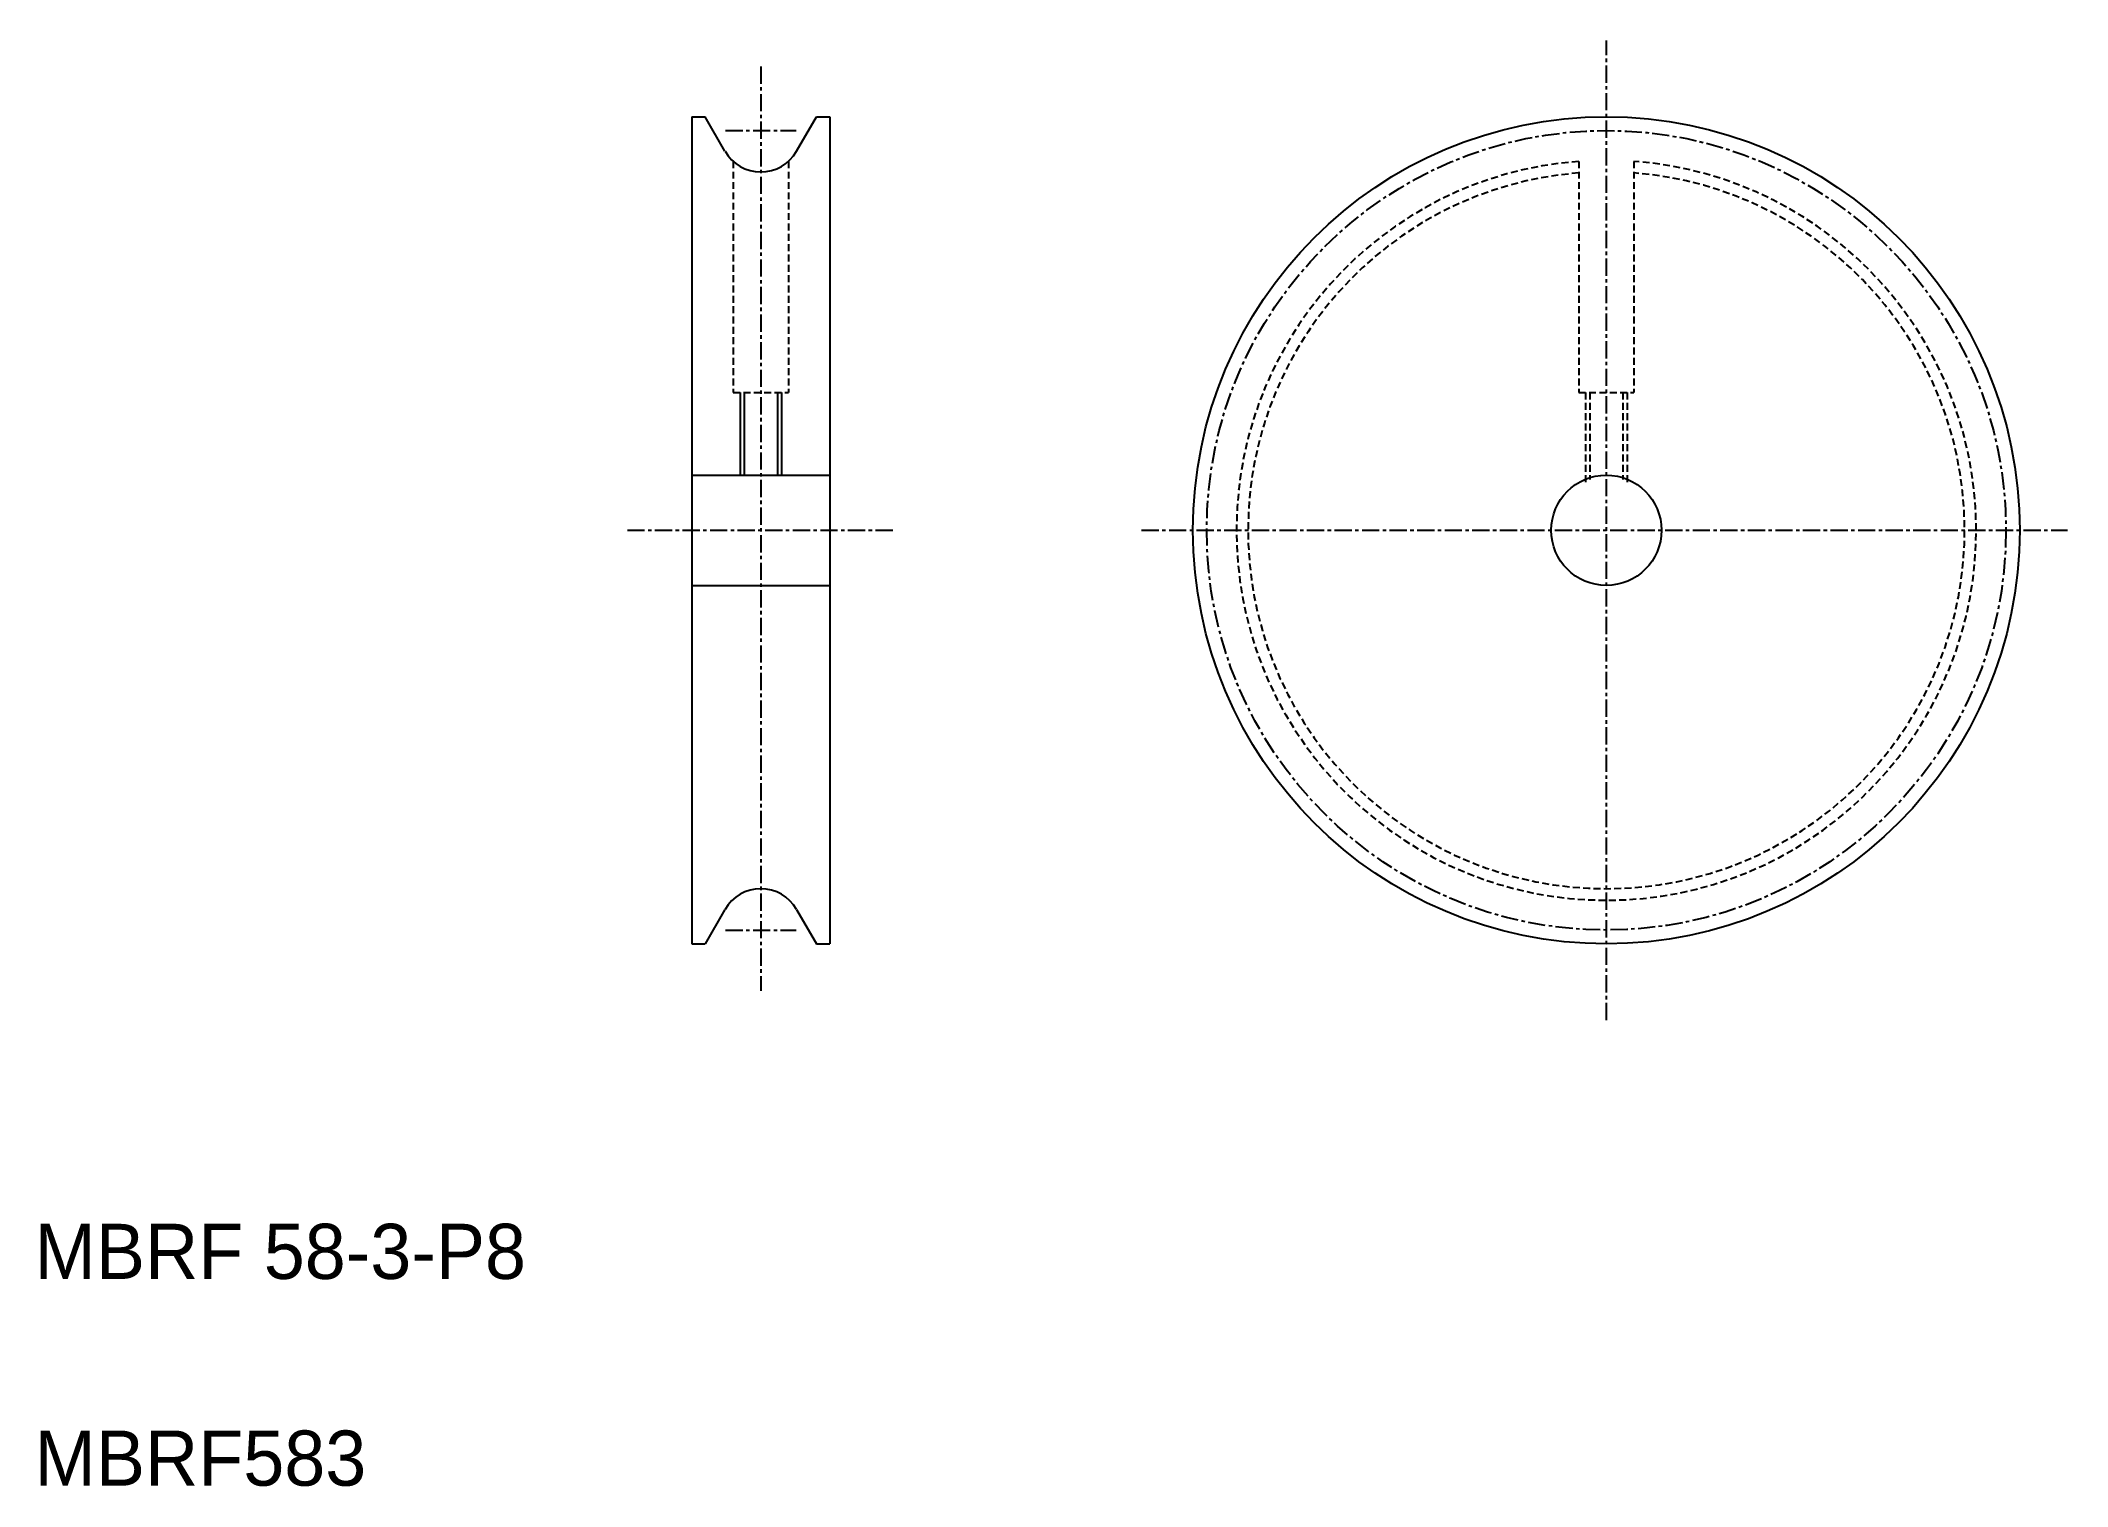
# Model space of a CAD drawing. Extents: x 33 to 180, y 319 to 424.
import ezdxf

# ---------------------------------------------------------------- set-up
doc = ezdxf.new("R2010")
doc.units = 0
doc.linetypes.add('CENTER', pattern=[2, 1.25, -0.25, 0.25, -0.25])
doc.linetypes.add('DASHED', pattern=[0.75, 0.5, -0.25])
doc.layers.get('0').update_dxf_attribs({"linetype": 'CONTINUOUS'})
doc.layers.add('CENTER', color=1, linetype='CENTER')

msp = doc.modelspace()

# ---------------------------------------------------------------- linework, layer by layer
at = {"color": 7, "linetype": 'CONTINUOUS'}
for p, q in [((80.57, 418.43), (80.57, 358.43)), ((80.57, 418.43), (81.53, 418.43)), ((82.97, 415.93), (81.53, 418.43)), ((88.17, 415.93), (89.61, 418.43)), ((89.61, 418.43), (90.57, 418.43)), ((90.57, 418.43), (90.57, 358.43)), ((84.37, 398.43), (84.37, 392.43)), ((86.77, 398.43), (86.77, 392.43)), ((80.57, 392.43), (90.57, 392.43)), ((80.57, 384.43), (90.57, 384.43)), ((82.97, 360.93), (81.53, 358.43)), ((88.17, 360.93), (89.61, 358.43)), ((80.57, 358.43), (81.53, 358.43)), ((89.61, 358.43), (90.57, 358.43))]:
    msp.add_line(p, q, dxfattribs=at)
at = {"color": 3, "linetype": 'DASHED'}
for p, q in [((83.57, 415.19), (83.57, 398.43)), ((87.57, 415.19), (87.57, 398.43)), ((144.93, 415.19), (144.93, 398.43)), ((148.93, 415.19), (148.93, 398.43)), ((83.57, 398.43), (87.57, 398.43)), ((144.93, 398.43), (148.93, 398.43)), ((145.43, 398.43), (145.43, 391.93)), ((145.73, 398.43), (145.73, 392.12)), ((148.13, 398.43), (148.13, 392.12)), ((148.43, 398.43), (148.43, 391.93))]:
    msp.add_line(p, q, dxfattribs=at)
at = {"color": 3, "linetype": 'CONTINUOUS'}
for p, q in [((84.07, 398.43), (84.07, 392.43)), ((87.07, 398.43), (87.07, 392.43))]:
    msp.add_line(p, q, dxfattribs=at)
at = {"color": 7, "linetype": 'CONTINUOUS'}
for radius in [30, 4]:
    msp.add_circle((146.93, 388.43), radius, dxfattribs=at)
for centre, start, end in [((85.57, 417.43), 210, 330), ((85.57, 359.43), 30, 150)]:
    msp.add_arc(centre, 3, start, end, dxfattribs=at)
at = {"color": 3, "linetype": 'DASHED'}
for radius, start, end in [(26.84, 94.2736, 85.7264), (26, 94.4117, 85.5883)]:
    msp.add_arc((146.93, 388.43), radius, start, end, dxfattribs=at)
at = {"layer": 'CENTER', "color": 1, "linetype": 'CENTER'}
for p, q in [((146.93, 352.9), (146.93, 423.96)), ((85.57, 422.08), (85.57, 355.03)), ((83.01, 417.43), (88.13, 417.43)), ((75.89, 388.43), (95.25, 388.43)), ((113.2, 388.43), (180.39, 388.43)), ((83.01, 359.43), (88.13, 359.43))]:
    msp.add_line(p, q, dxfattribs=at)
msp.add_circle((146.93, 388.43), 29, dxfattribs=at)

# ---------------------------------------------------------------- texts
at = {"color": 7, "linetype": 'CONTINUOUS'}
for s, p in [('MBRF 58-3-P8', (32.86, 334.12)), ('MBRF583', (32.86, 319.12))]:
    msp.add_text(s, height=4, dxfattribs=at).set_placement(p)

doc.saveas('drawing.dxf')
